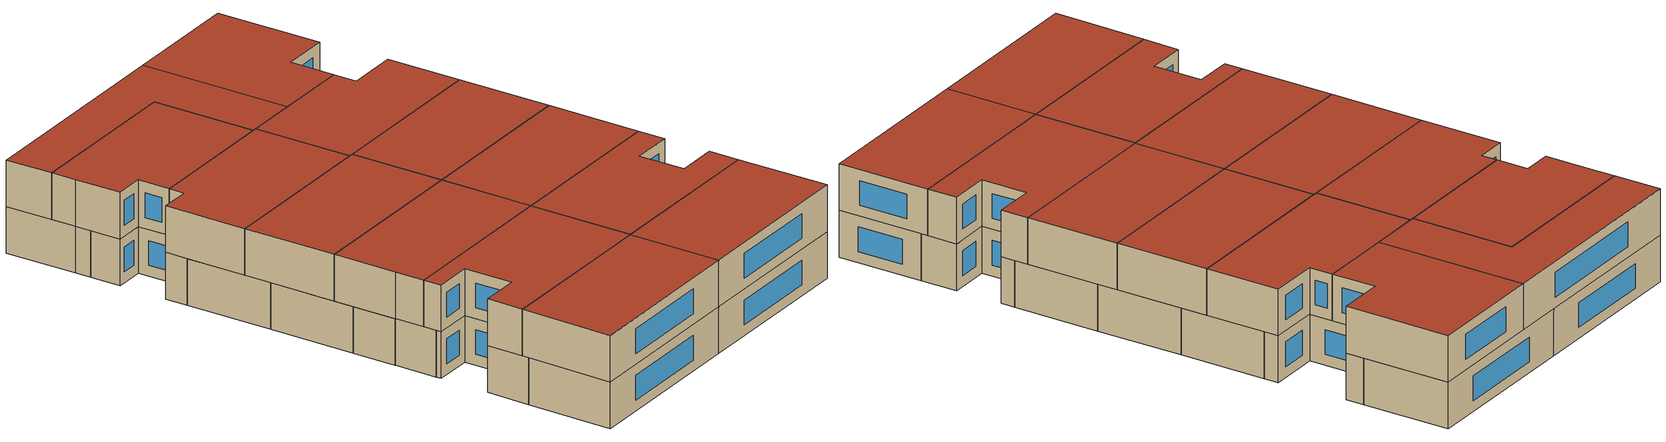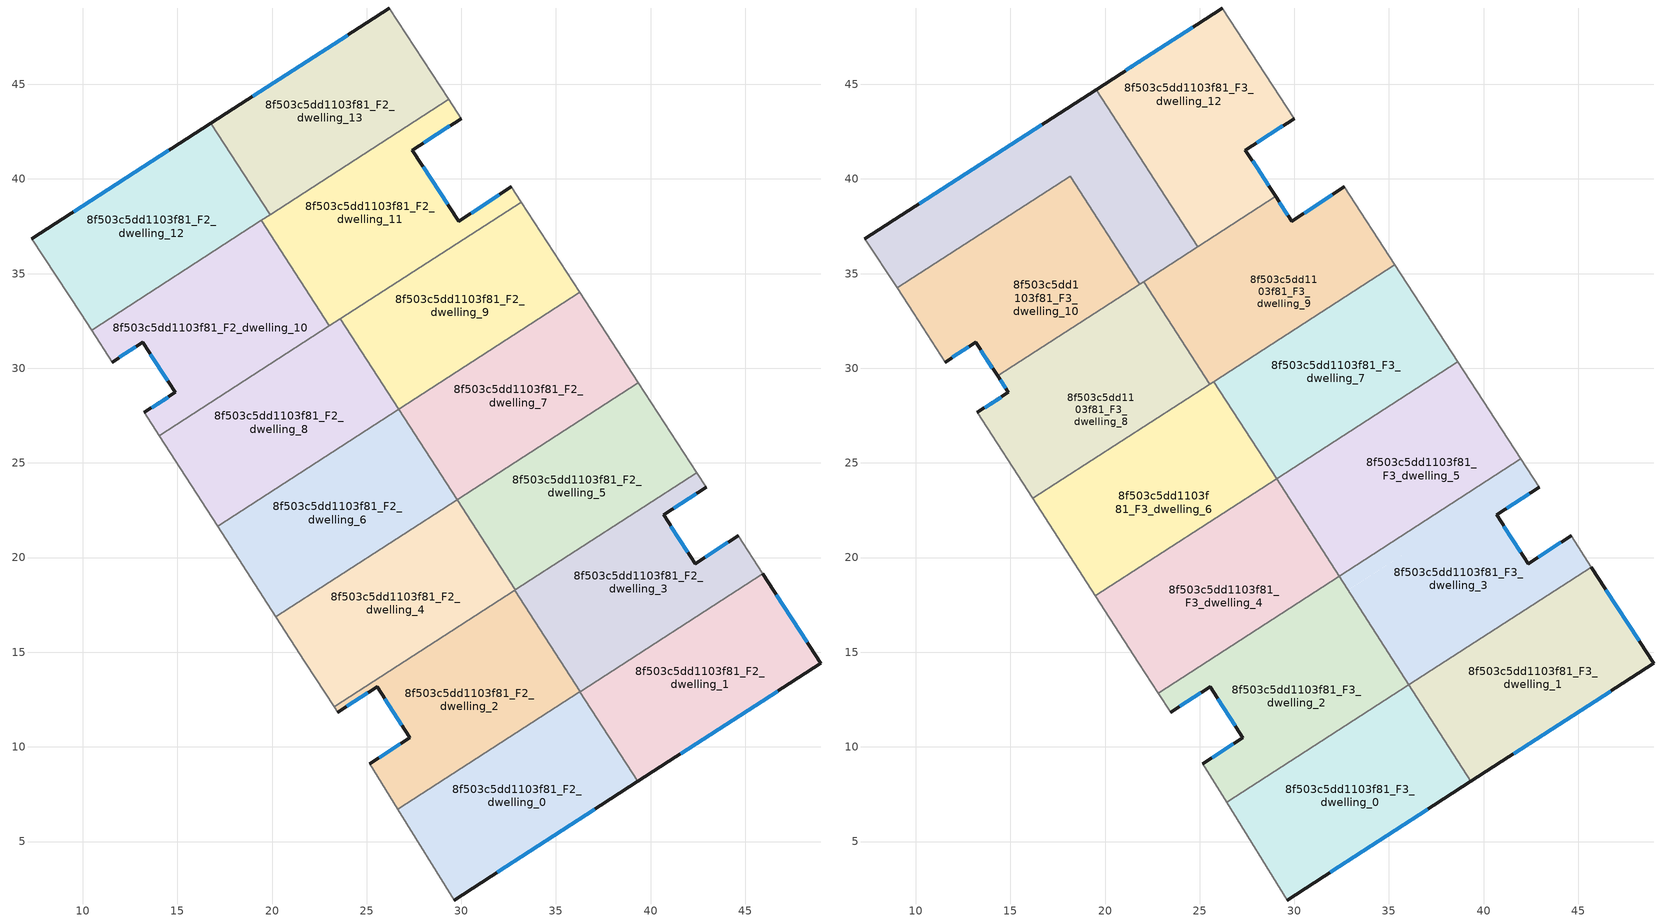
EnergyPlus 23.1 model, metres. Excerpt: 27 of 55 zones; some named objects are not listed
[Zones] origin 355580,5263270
8f503c5dd1103f81_F2_dwelling_0
 floor to 8f503c5dd1103f81_F1_dwelling_0 (EU_floor_Construction): 36.27,12.9 39.32,8.17 29.61,1.91 26.65,6.7 z6
 wall outside (EU_wall_Construction): 29.61,1.91 39.32,8.17 z6:9
 wall adiabatic (EU_wall_Construction): 26.65,6.7 29.61,1.91 z6:9
 wall to 8f503c5dd1103f81_F2_dwelling_1 (EU_wall_Construction): 39.32,8.17 36.27,12.9 z6:9
 wall to 8f503c5dd1103f81_F2_dwelling_2 (EU_wall_Construction): 36.27,12.9 26.65,6.7 z6:9
 window (EU_Window_Construction): 31.89,3.38 37.04,6.7 z6.7:8.3
 ceiling adiabatic (EU_roof_Construction): 39.32,8.17 36.27,12.9 26.65,6.7 29.61,1.91 z9
8f503c5dd1103f81_F2_dwelling_1
 floor to 8f503c5dd1103f81_F1_dwelling_1 (EU_floor_Construction): 45.92,19.13 48.99,14.41 39.32,8.17 36.27,12.9 z6
 wall outside (EU_wall_Construction): 39.32,8.17 48.99,14.41 45.92,19.13 z6:9
 wall to 8f503c5dd1103f81_F2_dwelling_3 (EU_wall_Construction): 45.92,19.13 36.29,12.92 z6:9
 wall to 8f503c5dd1103f81_F2_dwelling_2 (EU_wall_Construction): 36.29,12.92 36.27,12.9 z6:9
 window (EU_Window_Construction): 41.59,9.64 46.72,12.94 / 48.27,15.52 46.64,18.02 z6.7:8.3
8f503c5dd1103f81_F2_dwelling_10
 floor to 8f503c5dd1103f81_F1_dwelling_10 (EU_floor_Construction): 19.44,37.81 23.04,32.24 14.05,26.44 13.26,27.68 14.89,28.73 13.17,31.37 11.56,30.32 10.47,32.02 z6
 wall outside (EU_wall_Construction): 11.56,30.32 13.17,31.37 14.89,28.73 13.26,27.68 z6:9
 wall adiabatic (EU_wall_Construction): 10.47,32.02 11.56,30.32 / 13.26,27.68 14.05,26.44 z6:9
 wall to 8f503c5dd1103f81_F2_dwelling_11 (EU_wall_Construction): 23.04,32.24 19.44,37.81 z6:9
 wall to 8f503c5dd1103f81_F2_dwelling_12 (EU_wall_Construction): 19.44,37.81 10.47,32.02 z6:9
 wall to 8f503c5dd1103f81_F2_dwelling_8 (EU_wall_Construction): 14.05,26.44 23.04,32.24 z6:9
 window (EU_Window_Construction): 14.51,28.48 13.64,27.92 / 13.58,30.75 14.49,29.35 / 11.94,30.57 12.79,31.13 z6.7:8.3
8f503c5dd1103f81_F2_dwelling_11
 floor to 8f503c5dd1103f81_F1_dwelling_11 (EU_floor_Construction): 30,43.19 27.42,41.53 29.86,37.78 32.65,39.58 33.17,38.77 23.04,32.24 19.44,37.81 29.35,44.2 z6
 wall outside (EU_wall_Construction): 32.65,39.58 29.86,37.78 27.42,41.53 30,43.19 z6:9
 wall adiabatic (EU_wall_Construction): 30,43.19 29.35,44.2 / 33.17,38.77 32.65,39.58 z6:9
 wall to 8f503c5dd1103f81_F2_dwelling_13 (EU_wall_Construction): 29.35,44.2 19.9,38.1 z6:9
 wall to 8f503c5dd1103f81_F2_dwelling_9 (EU_wall_Construction): 23.61,32.61 33.17,38.77 z6:9
 wall to 8f503c5dd1103f81_F2_dwelling_12 (EU_wall_Construction): 19.9,38.1 19.44,37.81 z6:9
 wall to 8f503c5dd1103f81_F2_dwelling_8 (EU_wall_Construction): 23.04,32.24 23.61,32.61 z6:9
 window (EU_Window_Construction): 28.03,41.92 29.4,42.8 / 29.29,38.66 27.99,40.65 / 31.99,39.15 30.51,38.2 z6.7:8.3
8f503c5dd1103f81_F2_dwelling_12
 floor to 8f503c5dd1103f81_F1_dwelling_12 (EU_floor_Construction): 16.78,42.94 19.9,38.1 10.47,32.02 9.91,32.9 7.31,36.83 z6
 wall outside (EU_wall_Construction): 16.78,42.94 7.31,36.83 z6:9
 wall to 8f503c5dd1103f81_F2_dwelling_13 (EU_wall_Construction): 19.9,38.1 16.78,42.94 z6:9
 wall adiabatic (EU_wall_Construction): 7.31,36.83 9.91,32.9 10.47,32.02 z6:9
 window (EU_Window_Construction): 14.55,41.51 9.53,38.27 z6.7:8.3
8f503c5dd1103f81_F2_dwelling_13
 floor to 8f503c5dd1103f81_F1_dwelling_13 (EU_floor_Construction): 26.21,49.03 29.35,44.2 19.9,38.1 16.78,42.94 z6
 wall outside (EU_wall_Construction): 26.21,49.03 16.78,42.94 z6:9
 wall adiabatic (EU_wall_Construction): 29.35,44.2 26.21,49.03 z6:9
 window (EU_Window_Construction): 23.99,47.6 18.99,44.37 z6.7:8.3
8f503c5dd1103f81_F2_dwelling_2
 floor to 8f503c5dd1103f81_F1_dwelling_2 (EU_floor_Construction): 32.83,18.27 36.29,12.92 26.65,6.7 25.15,9.1 27.29,10.49 27.26,10.53 25.55,13.16 23.46,11.83 23.28,12.11 z6
 wall outside (EU_wall_Construction): 23.46,11.83 25.55,13.16 27.26,10.53 27.29,10.49 25.15,9.1 z6:9
 wall adiabatic (EU_wall_Construction): 23.28,12.11 23.46,11.83 / 25.15,9.1 26.65,6.7 z6:9
 wall to 8f503c5dd1103f81_F2_dwelling_3 (EU_wall_Construction): 36.29,12.92 32.83,18.27 z6:9
 wall to 8f503c5dd1103f81_F2_dwelling_4 (EU_wall_Construction): 32.83,18.27 23.28,12.11 z6:9
 window (EU_Window_Construction): 26.79,10.16 25.65,9.43 / 25.95,12.55 26.86,11.15 / 23.95,12.14 25.06,12.85 z6.7:8.3
8f503c5dd1103f81_F2_dwelling_3
 floor to 8f503c5dd1103f81_F1_dwelling_3 (EU_floor_Construction): 42.95,23.71 40.68,22.25 42.35,19.68 44.62,21.14 45.92,19.13 36.29,12.92 32.83,18.27 42.45,24.48 z6
 wall outside (EU_wall_Construction): 44.62,21.14 42.35,19.68 40.68,22.25 42.95,23.71 z6:9
 wall adiabatic (EU_wall_Construction): 45.92,19.13 44.62,21.14 / 42.95,23.71 42.45,24.48 z6:9
 wall to 8f503c5dd1103f81_F2_dwelling_5 (EU_wall_Construction): 42.45,24.48 32.86,18.29 z6:9
 wall to 8f503c5dd1103f81_F2_dwelling_4 (EU_wall_Construction): 32.86,18.29 32.83,18.27 z6:9
 window (EU_Window_Construction): 44.08,20.8 42.88,20.02 / 41.21,22.6 42.41,23.37 / 41.96,20.28 41.07,21.65 z6.7:8.3
8f503c5dd1103f81_F2_dwelling_4
 floor to 8f503c5dd1103f81_F1_dwelling_4 (EU_floor_Construction): 29.78,23.06 32.86,18.29 23.28,12.11 21.77,14.42 21.73,14.49 20.2,16.87 z6
 wall adiabatic (EU_wall_Construction): 20.2,16.87 21.73,14.49 21.77,14.42 23.28,12.11 z6:9
 wall to 8f503c5dd1103f81_F2_dwelling_5 (EU_wall_Construction): 32.86,18.29 29.78,23.06 z6:9
 wall to 8f503c5dd1103f81_F2_dwelling_6 (EU_wall_Construction): 29.78,23.05 20.2,16.87 z6:9
8f503c5dd1103f81_F2_dwelling_5
 floor to 8f503c5dd1103f81_F1_dwelling_5 (EU_floor_Construction): 39.36,29.24 42.45,24.48 32.86,18.29 29.78,23.06 z6
 wall adiabatic (EU_wall_Construction): 42.45,24.48 39.36,29.24 z6:9
 wall to 8f503c5dd1103f81_F2_dwelling_7 (EU_wall_Construction): 39.36,29.24 29.78,23.06 z6:9
 ceiling adiabatic (EU_roof_Construction): 41.97,25.21 39.36,29.24 29.78,23.06 32.39,19.02 z9
8f503c5dd1103f81_F2_dwelling_6
 floor to 8f503c5dd1103f81_F1_dwelling_6 (EU_floor_Construction): 26.7,27.83 29.78,23.05 20.2,16.87 17.13,21.65 z6
 wall to 8f503c5dd1103f81_F2_dwelling_7 (EU_wall_Construction): 29.78,23.05 26.7,27.83 z6:9
 wall adiabatic (EU_wall_Construction): 17.13,21.65 20.2,16.87 z6:9
 wall to 8f503c5dd1103f81_F2_dwelling_8 (EU_wall_Construction): 26.7,27.83 17.13,21.65 z6:9
8f503c5dd1103f81_F2_dwelling_7
 floor to 8f503c5dd1103f81_F1_dwelling_7 (EU_floor_Construction): 36.27,34 39.36,29.24 29.78,23.05 26.7,27.83 z6
 wall adiabatic (EU_wall_Construction): 39.36,29.24 36.27,34 z6:9
 wall to 8f503c5dd1103f81_F2_dwelling_9 (EU_wall_Construction): 36.27,34 26.7,27.83 z6:9
 ceiling adiabatic (EU_roof_Construction): 38.65,30.34 36.27,34 26.7,27.83 29.07,24.16 z9
8f503c5dd1103f81_F2_dwelling_8
 floor to 8f503c5dd1103f81_F1_dwelling_8 (EU_floor_Construction): 23.61,32.61 26.7,27.83 17.13,21.65 14.05,26.44 z6
 wall to 8f503c5dd1103f81_F2_dwelling_9 (EU_wall_Construction): 26.7,27.83 23.61,32.61 z6:9
 wall adiabatic (EU_wall_Construction): 14.05,26.44 17.13,21.65 z6:9
8f503c5dd1103f81_F2_dwelling_9
 floor to 8f503c5dd1103f81_F1_dwelling_9 (EU_floor_Construction): 33.17,38.77 36.27,34 26.7,27.83 23.61,32.61 z6
 wall adiabatic (EU_wall_Construction): 36.27,34 33.17,38.77 z6:9
 ceiling adiabatic (EU_roof_Construction): 36.27,34 35.31,35.47 25.75,29.3 26.7,27.83 z9
8f503c5dd1103f81_F3_dwelling_0
 floor to 8f503c5dd1103f81_F2_dwelling_2 (EU_floor_Construction): 36.03,13.27 36.27,12.9 26.65,6.7 26.42,7.06 z9
 floor adiabatic (EU_floor_Construction): 36.27,12.9 39.32,8.17 29.61,1.91 26.65,6.7 z9
 wall outside (EU_wall_Construction): 29.61,1.91 39.32,8.17 z9:12
 wall adiabatic (EU_wall_Construction): 26.42,7.06 29.61,1.91 z9:12
 wall to 8f503c5dd1103f81_F3_dwelling_1 (EU_wall_Construction): 39.32,8.17 36.03,13.27 z9:12
 wall to 8f503c5dd1103f81_F3_dwelling_2 (EU_wall_Construction): 36.03,13.27 26.42,7.06 z9:12
 window (EU_Window_Construction): 31.89,3.38 37.04,6.7 z9.7:11.3
 roof outside (EU_roof_Construction): 39.32,8.17 36.03,13.27 26.42,7.06 29.61,1.91 z12
8f503c5dd1103f81_F3_dwelling_1
 floor to 8f503c5dd1103f81_F2_dwelling_1 (EU_floor_Construction): 45.92,19.13 48.99,14.41 39.32,8.17 36.27,12.9 z9
 floor to 8f503c5dd1103f81_F2_dwelling_3 (EU_floor_Construction): 45.69,19.5 45.92,19.13 36.29,12.92 36.05,13.28 z9
 floor to 8f503c5dd1103f81_F2_dwelling_2 (EU_floor_Construction): 36.05,13.28 36.29,12.92 36.27,12.9 36.03,13.27 z9
 wall outside (EU_wall_Construction): 39.32,8.17 48.99,14.41 45.69,19.5 z9:12
 wall to 8f503c5dd1103f81_F3_dwelling_3 (EU_wall_Construction): 45.69,19.5 36.06,13.28 z9:12
 wall to 8f503c5dd1103f81_F3_dwelling_2 (EU_wall_Construction): 36.06,13.28 36.03,13.27 z9:12
 window (EU_Window_Construction): 41.59,9.64 46.72,12.94 / 48.21,15.6 46.46,18.3 z9.7:11.3
 roof outside (EU_roof_Construction): 48.99,14.41 45.69,19.5 36.03,13.27 39.32,8.17 z12
8f503c5dd1103f81_F3_dwelling_10
 floor to 8f503c5dd1103f81_F2_dwelling_10 (EU_floor_Construction): 19.44,37.81 21.68,34.34 14.33,29.6 13.17,31.37 11.56,30.32 10.47,32.02 z9
 floor to 8f503c5dd1103f81_F2_dwelling_12 (EU_floor_Construction): 18.16,40.15 19.61,37.91 10.47,32.02 9.91,32.9 9.02,34.25 z9
 floor to 8f503c5dd1103f81_F2_dwelling_11 (EU_floor_Construction): 19.61,37.91 21.84,34.45 21.68,34.34 19.44,37.81 z9
 wall outside (EU_wall_Construction): 11.56,30.32 13.17,31.37 14.33,29.6 z9:12
 wall adiabatic (EU_wall_Construction): 9.02,34.25 9.91,32.9 11.56,30.32 z9:12
 wall to 8f503c5dd1103f81_F3_dwelling_11 (EU_wall_Construction): 21.84,34.45 18.16,40.15 9.02,34.25 z9:12
 wall to 8f503c5dd1103f81_F3_dwelling_8 (EU_wall_Construction): 14.33,29.6 21.84,34.45 z9:12
 window (EU_Window_Construction): 11.94,30.57 12.79,31.13 / 13.44,30.95 14.06,30.01 z9.7:11.3
 roof outside (EU_roof_Construction): 21.84,34.45 18.16,40.15 9.02,34.25 9.91,32.9 11.56,30.32 13.17,31.37 14.33,29.6 z12
8f503c5dd1103f81_F3_dwelling_11
 floor to 8f503c5dd1103f81_F2_dwelling_12 (EU_floor_Construction): 16.78,42.94 19.9,38.1 19.61,37.91 18.16,40.15 9.02,34.25 7.31,36.83 z9
 floor to 8f503c5dd1103f81_F2_dwelling_13 (EU_floor_Construction): 19.53,44.72 22.66,39.88 19.9,38.1 16.78,42.94 z9
 floor to 8f503c5dd1103f81_F2_dwelling_11 (EU_floor_Construction): 22.66,39.88 24.9,36.42 21.84,34.45 19.61,37.91 z9
 wall outside (EU_wall_Construction): 19.53,44.72 7.31,36.83 z9:12
 wall adiabatic (EU_wall_Construction): 7.31,36.83 9.02,34.25 z9:12
 wall to 8f503c5dd1103f81_F3_dwelling_12 (EU_wall_Construction): 24.9,36.42 19.53,44.72 z9:12
 wall to 8f503c5dd1103f81_F3_dwelling_9 (EU_wall_Construction): 22.05,34.58 24.9,36.42 z9:12
 wall to 8f503c5dd1103f81_F3_dwelling_8 (EU_wall_Construction): 21.84,34.45 22.05,34.58 z9:12
 window (EU_Window_Construction): 16.66,42.87 10.18,38.69 z9.7:11.3
 roof outside (EU_roof_Construction): 24.9,36.42 19.53,44.72 7.31,36.83 9.02,34.25 18.16,40.15 21.84,34.45 z12
8f503c5dd1103f81_F3_dwelling_12
 floor to 8f503c5dd1103f81_F2_dwelling_13 (EU_floor_Construction): 26.21,49.03 29.35,44.2 22.66,39.88 19.53,44.72 z9
 floor to 8f503c5dd1103f81_F2_dwelling_11 (EU_floor_Construction): 29.35,44.2 30,43.19 27.42,41.53 29.02,39.07 24.9,36.42 22.66,39.88 z9
 wall outside (EU_wall_Construction): 29.02,39.07 27.42,41.53 30,43.19 / 26.21,49.03 19.53,44.72 z9:12
 wall adiabatic (EU_wall_Construction): 30,43.19 26.21,49.03 z9:12
 wall to 8f503c5dd1103f81_F3_dwelling_9 (EU_wall_Construction): 24.9,36.42 29.02,39.07 z9:12
 window (EU_Window_Construction): 28.03,41.92 29.4,42.8 / 28.64,39.65 27.8,40.95 / 24.64,48.02 21.1,45.74 z9.7:11.3
 roof outside (EU_roof_Construction): 29.02,39.07 27.42,41.53 30,43.19 26.21,49.03 19.53,44.72 24.9,36.42 z12
8f503c5dd1103f81_F3_dwelling_2
 floor to 8f503c5dd1103f81_F2_dwelling_2 (EU_floor_Construction): 32.83,18.27 36.05,13.28 26.42,7.06 25.15,9.1 27.29,10.49 25.55,13.16 23.46,11.83 23.28,12.11 z9
 floor to 8f503c5dd1103f81_F2_dwelling_4 (EU_floor_Construction): 32.36,19.01 32.84,18.27 23.28,12.11 22.8,12.84 z9
 wall outside (EU_wall_Construction): 23.46,11.83 25.55,13.16 27.29,10.49 25.15,9.1 z9:12
 wall adiabatic (EU_wall_Construction): 22.8,12.84 23.46,11.83 / 25.15,9.1 26.42,7.06 z9:12
 wall to 8f503c5dd1103f81_F3_dwelling_3 (EU_wall_Construction): 36.06,13.28 32.36,19.01 z9:12
 wall to 8f503c5dd1103f81_F3_dwelling_4 (EU_wall_Construction): 32.36,19.01 22.8,12.84 z9:12
 window (EU_Window_Construction): 26.79,10.16 25.65,9.43 / 25.96,12.53 26.88,11.11 / 23.95,12.14 25.06,12.85 z9.7:11.3
 roof outside (EU_roof_Construction): 36.06,13.28 32.36,19.01 22.8,12.84 23.46,11.83 25.55,13.16 27.29,10.49 25.15,9.1 26.42,7.06 z12
8f503c5dd1103f81_F3_dwelling_3
 floor to 8f503c5dd1103f81_F2_dwelling_3 (EU_floor_Construction): 42.95,23.71 40.68,22.25 42.35,19.68 44.62,21.14 45.69,19.5 36.06,13.28 32.84,18.27 42.45,24.48 z9
 floor to 8f503c5dd1103f81_F2_dwelling_5 (EU_floor_Construction): 41.97,25.21 42.45,24.48 32.86,18.29 32.39,19.02 z9
 floor to 8f503c5dd1103f81_F2_dwelling_4 (EU_floor_Construction): 32.38,19.02 32.86,18.29 32.84,18.27 32.36,19.01 z9
 wall outside (EU_wall_Construction): 44.62,21.14 42.35,19.68 40.68,22.25 42.95,23.71 z9:12
 wall adiabatic (EU_wall_Construction): 45.69,19.5 44.62,21.14 / 42.95,23.71 41.97,25.21 z9:12
 wall to 8f503c5dd1103f81_F3_dwelling_5 (EU_wall_Construction): 41.97,25.21 32.38,19.02 z9:12
 wall to 8f503c5dd1103f81_F3_dwelling_4 (EU_wall_Construction): 32.38,19.02 32.36,19.01 z9:12
 window (EU_Window_Construction): 44.08,20.8 42.88,20.02 / 41.21,22.6 42.41,23.37 / 41.96,20.28 41.07,21.65 z9.7:11.3
 roof outside (EU_roof_Construction): 45.69,19.5 44.62,21.14 42.35,19.68 40.68,22.25 42.95,23.71 41.97,25.21 32.36,19.01 36.06,13.28 z12
8f503c5dd1103f81_F3_dwelling_4
 floor to 8f503c5dd1103f81_F2_dwelling_4 (EU_floor_Construction): 29.78,23.06 32.38,19.02 22.8,12.84 21.77,14.42 21.73,14.49 20.2,16.87 z9
 floor to 8f503c5dd1103f81_F2_dwelling_6 (EU_floor_Construction): 29.07,24.16 29.78,23.05 20.2,16.87 19.49,17.98 z9
 wall to 8f503c5dd1103f81_F3_dwelling_5 (EU_wall_Construction): 32.38,19.02 29.07,24.16 z9:12
 wall adiabatic (EU_wall_Construction): 19.49,17.98 21.77,14.42 22.8,12.84 z9:12
 wall to 8f503c5dd1103f81_F3_dwelling_6 (EU_wall_Construction): 29.07,24.16 19.49,17.98 z9:12
 roof outside (EU_roof_Construction): 32.38,19.02 29.07,24.16 19.49,17.98 21.77,14.42 22.8,12.84 z12
8f503c5dd1103f81_F3_dwelling_5
 floor to 8f503c5dd1103f81_F2_dwelling_7 (EU_floor_Construction): 38.65,30.34 39.36,29.24 29.78,23.06 29.07,24.16 z9
 floor adiabatic (EU_floor_Construction): 39.36,29.24 38.65,30.34 41.97,25.21 32.38,19.02 29.78,23.06 z9
 wall adiabatic (EU_wall_Construction): 41.97,25.21 38.65,30.34 z9:12
 wall to 8f503c5dd1103f81_F3_dwelling_7 (EU_wall_Construction): 38.65,30.34 29.07,24.16 z9:12
 roof outside (EU_roof_Construction): 41.97,25.21 38.65,30.34 29.07,24.16 32.38,19.02 z12
8f503c5dd1103f81_F3_dwelling_6
 floor to 8f503c5dd1103f81_F2_dwelling_6 (EU_floor_Construction): 26.7,27.83 29.07,24.16 19.49,17.98 17.13,21.65 z9
 floor to 8f503c5dd1103f81_F2_dwelling_8 (EU_floor_Construction): 25.75,29.3 26.7,27.83 17.13,21.65 16.18,23.13 25.54,29.17 z9
 wall to 8f503c5dd1103f81_F3_dwelling_7 (EU_wall_Construction): 29.07,24.16 25.75,29.3 z9:12
 wall adiabatic (EU_wall_Construction): 16.18,23.13 19.49,17.98 z9:12
 wall to 8f503c5dd1103f81_F3_dwelling_8 (EU_wall_Construction): 25.54,29.17 16.18,23.13 z9:12
 wall to 8f503c5dd1103f81_F3_dwelling_9 (EU_wall_Construction): 25.75,29.3 25.54,29.17 z9:12
 roof outside (EU_roof_Construction): 29.07,24.16 25.75,29.3 16.18,23.13 19.49,17.98 z12
8f503c5dd1103f81_F3_dwelling_7
 floor adiabatic (EU_floor_Construction): 35.31,35.47 38.65,30.34 29.07,24.16 25.75,29.3 z9
 wall adiabatic (EU_wall_Construction): 38.65,30.34 35.31,35.47 z9:12
 wall to 8f503c5dd1103f81_F3_dwelling_9 (EU_wall_Construction): 35.31,35.47 25.75,29.3 z9:12
 roof outside (EU_roof_Construction): 38.65,30.34 35.31,35.47 25.75,29.3 29.07,24.16 z12
8f503c5dd1103f81_F3_dwelling_8
 floor to 8f503c5dd1103f81_F2_dwelling_8 (EU_floor_Construction): 23.41,32.48 25.54,29.17 16.18,23.13 14.06,26.44 z9
 floor to 8f503c5dd1103f81_F2_dwelling_10 (EU_floor_Construction): 21.68,34.34 23.04,32.24 14.06,26.44 13.26,27.68 14.89,28.73 14.33,29.6 z9
 floor to 8f503c5dd1103f81_F2_dwelling_11 (EU_floor_Construction): 22.05,34.58 23.41,32.48 23.04,32.24 21.68,34.34 z9
 wall outside (EU_wall_Construction): 14.33,29.6 14.89,28.73 13.26,27.68 z9:12
 wall to 8f503c5dd1103f81_F3_dwelling_9 (EU_wall_Construction): 25.54,29.17 22.05,34.58 z9:12
 wall adiabatic (EU_wall_Construction): 13.26,27.68 16.18,23.13 z9:12
 window (EU_Window_Construction): 14.51,28.48 13.64,27.92 / 14.46,29.39 14.76,28.93 z9.7:11.3
 roof outside (EU_roof_Construction): 25.54,29.17 22.05,34.58 14.33,29.6 14.89,28.73 13.26,27.68 16.18,23.13 z12
8f503c5dd1103f81_F3_dwelling_9
 floor to 8f503c5dd1103f81_F2_dwelling_11 (EU_floor_Construction): 32.65,39.58 33.17,38.77 23.41,32.48 22.05,34.58 29.02,39.07 29.86,37.78 z9
 floor to 8f503c5dd1103f81_F2_dwelling_9 (EU_floor_Construction): 33.17,38.77 35.31,35.47 25.75,29.3 23.61,32.61 z9
 floor to 8f503c5dd1103f81_F2_dwelling_8 (EU_floor_Construction): 23.61,32.61 25.75,29.3 25.54,29.17 23.41,32.48 z9
 wall outside (EU_wall_Construction): 32.65,39.58 29.86,37.78 29.02,39.07 z9:12
 wall adiabatic (EU_wall_Construction): 35.31,35.47 32.65,39.58 z9:12
 window (EU_Window_Construction): 31.99,39.15 30.51,38.2 / 29.66,38.08 29.21,38.77 z9.7:11.3
 roof outside (EU_roof_Construction): 35.31,35.47 32.65,39.58 29.86,37.78 29.02,39.07 22.05,34.58 25.54,29.17 z12
[Building]
EU S2 Campaign: North Axis=0; Terrain=City; Solar Distribution=FullExterior
[Site:Location]
Budapest.Ferenc.Liszt.Intl.AP: Latitude=47.437; Longitude=19.256; Time Zone=1; Elevation=185
[SizingPeriod:WeatherFileDays]
AnnualSizingPeriod: Begin Month=1; Begin Day of Month=1; End Month=12; End Day of Month=31; Day of Week for Start Day=Monday; Use Weather File Daylight Saving Period=No; Use Weather File Rain and Snow Indicators=No
[MATERIAL]
EU_InternalMass_Material: Roughness=MediumRough; Thickness=0.1; Conductivity=1; Density=1800; Specific Heat=900; Thermal Absorptance=0.9; Solar Absorptance=0.7; Visible Absorptance=0.7
[MATERIAL:NOMASS] Roughness=MediumRough; Thermal Absorptance=0.9; Solar Absorptance=0.7; Visible Absorptance=0.7
Name | Thermal Resistance
EU_wall_NoMass | 0.832559
EU_roof_NoMass | 1.39638
EU_floor_NoMass | 0.872794
[WINDOWMATERIAL:SIMPLEGLAZINGSYSTEM]
EU_Window_SimpleGlazing: UFactor=2.79869; Solar Heat Gain Coefficient=0.75; Visible Transmittance=0.75
[CONSTRUCTION]
EU_wall_Construction: EU_wall_NoMass
EU_roof_Construction: EU_roof_NoMass
EU_floor_Construction: EU_floor_NoMass
EU_Window_Construction: EU_Window_SimpleGlazing
EU_InternalMass_Construction: EU_InternalMass_Material
[ZONE] Type=1; Multiplier=1; Ceiling Height=autocalculate; Floor Area=autocalculate; Part of Total Floor Area=Yes
Name | Volume
8f503c5dd1103f81_F2_dwelling_0 | 194.227
8f503c5dd1103f81_F3_dwelling_0 | 209.146
8f503c5dd1103f81_F2_dwelling_1 | 194.229
8f503c5dd1103f81_F3_dwelling_1 | 209.141
8f503c5dd1103f81_F2_dwelling_10; 8f503c5dd1103f81_F2_dwelling_2 | 194.21
8f503c5dd1103f81_F3_dwelling_10 | 209.139
8f503c5dd1103f81_F2_dwelling_11; 8f503c5dd1103f81_F2_dwelling_12 | 194.203
8f503c5dd1103f81_F3_dwelling_11 | 209.143
8f503c5dd1103f81_F3_dwelling_12 | 209.148
8f503c5dd1103f81_F2_dwelling_13 | 194.188
8f503c5dd1103f81_F3_dwelling_2 | 209.162
8f503c5dd1103f81_F2_dwelling_3 | 194.2
8f503c5dd1103f81_F3_dwelling_3 | 209.18
8f503c5dd1103f81_F2_dwelling_4 | 194.206
8f503c5dd1103f81_F3_dwelling_4 | 209.153
8f503c5dd1103f81_F2_dwelling_5 | 194.199
8f503c5dd1103f81_F3_dwelling_5 | 209.16
8f503c5dd1103f81_F2_dwelling_6 | 194.225
8f503c5dd1103f81_F3_dwelling_6 | 209.15
8f503c5dd1103f81_F2_dwelling_7 | 194.228
8f503c5dd1103f81_F3_dwelling_7 | 209.161
8f503c5dd1103f81_F2_dwelling_8 | 194.233
8f503c5dd1103f81_F3_dwelling_8 | 209.159
8f503c5dd1103f81_F2_dwelling_9 | 194.235
8f503c5dd1103f81_F3_dwelling_9 | 209.131
[INTERNALMASS] Construction=EU_InternalMass_Construction
Name | Zone or ZoneList | Surface Area
8f503c5dd1103f81_F2_dwelling_0_EU_InternalMass | 8f503c5dd1103f81_F2_dwelling_0 | 64.7425
8f503c5dd1103f81_F2_dwelling_1_EU_InternalMass | 8f503c5dd1103f81_F2_dwelling_1 | 64.7431
8f503c5dd1103f81_F2_dwelling_2_EU_InternalMass | 8f503c5dd1103f81_F2_dwelling_2 | 64.737
8f503c5dd1103f81_F2_dwelling_3_EU_InternalMass | 8f503c5dd1103f81_F2_dwelling_3 | 64.7341
8f503c5dd1103f81_F2_dwelling_4_EU_InternalMass | 8f503c5dd1103f81_F2_dwelling_4 | 64.7355
8f503c5dd1103f81_F2_dwelling_5_EU_InternalMass | 8f503c5dd1103f81_F2_dwelling_5 | 64.7341
8f503c5dd1103f81_F2_dwelling_6_EU_InternalMass | 8f503c5dd1103f81_F2_dwelling_6 | 64.7421
8f503c5dd1103f81_F2_dwelling_7_EU_InternalMass | 8f503c5dd1103f81_F2_dwelling_7 | 64.7424
8f503c5dd1103f81_F2_dwelling_8_EU_InternalMass | 8f503c5dd1103f81_F2_dwelling_8 | 64.7426
8f503c5dd1103f81_F2_dwelling_9_EU_InternalMass | 8f503c5dd1103f81_F2_dwelling_9 | 64.7435
8f503c5dd1103f81_F2_dwelling_10_EU_InternalMass | 8f503c5dd1103f81_F2_dwelling_10 | 64.7368
8f503c5dd1103f81_F2_dwelling_11_EU_InternalMass | 8f503c5dd1103f81_F2_dwelling_11 | 64.7348
8f503c5dd1103f81_F2_dwelling_12_EU_InternalMass | 8f503c5dd1103f81_F2_dwelling_12 | 64.7348
8f503c5dd1103f81_F2_dwelling_13_EU_InternalMass | 8f503c5dd1103f81_F2_dwelling_13 | 64.7297
8f503c5dd1103f81_F3_dwelling_0_EU_InternalMass | 8f503c5dd1103f81_F3_dwelling_0 | 69.7164
8f503c5dd1103f81_F3_dwelling_1_EU_InternalMass | 8f503c5dd1103f81_F3_dwelling_1 | 69.7131
8f503c5dd1103f81_F3_dwelling_2_EU_InternalMass | 8f503c5dd1103f81_F3_dwelling_2 | 69.7209
8f503c5dd1103f81_F3_dwelling_3_EU_InternalMass | 8f503c5dd1103f81_F3_dwelling_3 | 69.7271
8f503c5dd1103f81_F3_dwelling_4_EU_InternalMass | 8f503c5dd1103f81_F3_dwelling_4 | 69.7183
8f503c5dd1103f81_F3_dwelling_5_EU_InternalMass | 8f503c5dd1103f81_F3_dwelling_5 | 69.7185
8f503c5dd1103f81_F3_dwelling_6_EU_InternalMass | 8f503c5dd1103f81_F3_dwelling_6 | 69.7169
8f503c5dd1103f81_F3_dwelling_7_EU_InternalMass | 8f503c5dd1103f81_F3_dwelling_7 | 69.7199
8f503c5dd1103f81_F3_dwelling_8_EU_InternalMass | 8f503c5dd1103f81_F3_dwelling_8 | 69.7196
8f503c5dd1103f81_F3_dwelling_9_EU_InternalMass | 8f503c5dd1103f81_F3_dwelling_9 | 69.7104
8f503c5dd1103f81_F3_dwelling_10_EU_InternalMass | 8f503c5dd1103f81_F3_dwelling_10 | 69.7137
8f503c5dd1103f81_F3_dwelling_11_EU_InternalMass | 8f503c5dd1103f81_F3_dwelling_11 | 69.7144
8f503c5dd1103f81_F3_dwelling_12_EU_InternalMass | 8f503c5dd1103f81_F3_dwelling_12 | 69.7167
[OTHEREQUIPMENT] Fuel Type=Electricity; Design Level Calculation Method=Watts/Area; Power per Zone Floor Area=1; Fraction Latent=0; Fraction Radiant=0; Fraction Lost=0; Carbon Dioxide Generation Rate=0; EndUse Subcategory=EU_Step8_InternalGains
Name | Zone or ZoneList or Space or SpaceList | Schedule
EU_Step8_InternalGain_8f503c5dd1103f81_F2_dwelling_0_f000 | 8f503c5dd1103f81_F2_dwelling_0 | EU_Step8_GainSchedule_8f503c5dd1103f81_F2_dwelling_0_f000
EU_Step8_InternalGain_8f503c5dd1103f81_F2_dwelling_1_f000 | 8f503c5dd1103f81_F2_dwelling_1 | EU_Step8_GainSchedule_8f503c5dd1103f81_F2_dwelling_1_f000
EU_Step8_InternalGain_8f503c5dd1103f81_F2_dwelling_2_f000 | 8f503c5dd1103f81_F2_dwelling_2 | EU_Step8_GainSchedule_8f503c5dd1103f81_F2_dwelling_2_f000
EU_Step8_InternalGain_8f503c5dd1103f81_F2_dwelling_3_f000 | 8f503c5dd1103f81_F2_dwelling_3 | EU_Step8_GainSchedule_8f503c5dd1103f81_F2_dwelling_3_f000
EU_Step8_InternalGain_8f503c5dd1103f81_F2_dwelling_4_f000 | 8f503c5dd1103f81_F2_dwelling_4 | EU_Step8_GainSchedule_8f503c5dd1103f81_F2_dwelling_4_f000
EU_Step8_InternalGain_8f503c5dd1103f81_F2_dwelling_5_f000 | 8f503c5dd1103f81_F2_dwelling_5 | EU_Step8_GainSchedule_8f503c5dd1103f81_F2_dwelling_5_f000
EU_Step8_InternalGain_8f503c5dd1103f81_F2_dwelling_6_f000 | 8f503c5dd1103f81_F2_dwelling_6 | EU_Step8_GainSchedule_8f503c5dd1103f81_F2_dwelling_6_f000
EU_Step8_InternalGain_8f503c5dd1103f81_F2_dwelling_7_f000 | 8f503c5dd1103f81_F2_dwelling_7 | EU_Step8_GainSchedule_8f503c5dd1103f81_F2_dwelling_7_f000
EU_Step8_InternalGain_8f503c5dd1103f81_F2_dwelling_8_f000 | 8f503c5dd1103f81_F2_dwelling_8 | EU_Step8_GainSchedule_8f503c5dd1103f81_F2_dwelling_8_f000
EU_Step8_InternalGain_8f503c5dd1103f81_F2_dwelling_9_f000 | 8f503c5dd1103f81_F2_dwelling_9 | EU_Step8_GainSchedule_8f503c5dd1103f81_F2_dwelling_9_f000
EU_Step8_InternalGain_8f503c5dd1103f81_F2_dwelling_10_f000 | 8f503c5dd1103f81_F2_dwelling_10 | EU_Step8_GainSchedule_8f503c5dd1103f81_F2_dwelling_10_f000
EU_Step8_InternalGain_8f503c5dd1103f81_F2_dwelling_11_f000 | 8f503c5dd1103f81_F2_dwelling_11 | EU_Step8_GainSchedule_8f503c5dd1103f81_F2_dwelling_11_f000
EU_Step8_InternalGain_8f503c5dd1103f81_F2_dwelling_12_f000 | 8f503c5dd1103f81_F2_dwelling_12 | EU_Step8_GainSchedule_8f503c5dd1103f81_F2_dwelling_12_f000
EU_Step8_InternalGain_8f503c5dd1103f81_F2_dwelling_13_f000 | 8f503c5dd1103f81_F2_dwelling_13 | EU_Step8_GainSchedule_8f503c5dd1103f81_F2_dwelling_13_f000
EU_Step8_InternalGain_8f503c5dd1103f81_F3_dwelling_0_f000 | 8f503c5dd1103f81_F3_dwelling_0 | EU_Step8_GainSchedule_8f503c5dd1103f81_F3_dwelling_0_f000
EU_Step8_InternalGain_8f503c5dd1103f81_F3_dwelling_1_f000 | 8f503c5dd1103f81_F3_dwelling_1 | EU_Step8_GainSchedule_8f503c5dd1103f81_F3_dwelling_1_f000
EU_Step8_InternalGain_8f503c5dd1103f81_F3_dwelling_2_f000 | 8f503c5dd1103f81_F3_dwelling_2 | EU_Step8_GainSchedule_8f503c5dd1103f81_F3_dwelling_2_f000
EU_Step8_InternalGain_8f503c5dd1103f81_F3_dwelling_3_f000 | 8f503c5dd1103f81_F3_dwelling_3 | EU_Step8_GainSchedule_8f503c5dd1103f81_F3_dwelling_3_f000
EU_Step8_InternalGain_8f503c5dd1103f81_F3_dwelling_4_f000 | 8f503c5dd1103f81_F3_dwelling_4 | EU_Step8_GainSchedule_8f503c5dd1103f81_F3_dwelling_4_f000
EU_Step8_InternalGain_8f503c5dd1103f81_F3_dwelling_5_f000 | 8f503c5dd1103f81_F3_dwelling_5 | EU_Step8_GainSchedule_8f503c5dd1103f81_F3_dwelling_5_f000
EU_Step8_InternalGain_8f503c5dd1103f81_F3_dwelling_6_f000 | 8f503c5dd1103f81_F3_dwelling_6 | EU_Step8_GainSchedule_8f503c5dd1103f81_F3_dwelling_6_f000
EU_Step8_InternalGain_8f503c5dd1103f81_F3_dwelling_7_f000 | 8f503c5dd1103f81_F3_dwelling_7 | EU_Step8_GainSchedule_8f503c5dd1103f81_F3_dwelling_7_f000
EU_Step8_InternalGain_8f503c5dd1103f81_F3_dwelling_8_f000 | 8f503c5dd1103f81_F3_dwelling_8 | EU_Step8_GainSchedule_8f503c5dd1103f81_F3_dwelling_8_f000
EU_Step8_InternalGain_8f503c5dd1103f81_F3_dwelling_9_f000 | 8f503c5dd1103f81_F3_dwelling_9 | EU_Step8_GainSchedule_8f503c5dd1103f81_F3_dwelling_9_f000
EU_Step8_InternalGain_8f503c5dd1103f81_F3_dwelling_10_f000 | 8f503c5dd1103f81_F3_dwelling_10 | EU_Step8_GainSchedule_8f503c5dd1103f81_F3_dwelling_10_f000
EU_Step8_InternalGain_8f503c5dd1103f81_F3_dwelling_11_f000 | 8f503c5dd1103f81_F3_dwelling_11 | EU_Step8_GainSchedule_8f503c5dd1103f81_F3_dwelling_11_f000
EU_Step8_InternalGain_8f503c5dd1103f81_F3_dwelling_12_f000 | 8f503c5dd1103f81_F3_dwelling_12 | EU_Step8_GainSchedule_8f503c5dd1103f81_F3_dwelling_12_f000
[ZONEVENTILATION:DESIGNFLOWRATE] Schedule=EU_AlwaysOn; Design Flow Rate Calculation Method=AirChanges/Hour; Air Changes per Hour=0.475469; Ventilation Type=Natural; Fan Pressure Rise=0; Fan Total Efficiency=1; Constant Term Coefficient=1; Temperature Term Coefficient=0; Velocity Term Coefficient=0; Velocity Squared Term Coefficient=0; Minimum Indoor Temperature=-100; Maximum Indoor Temperature=100; Delta Temperature=-100; Minimum Outdoor Temperature=-100; Maximum Outdoor Temperature=100; Maximum Wind Speed=40
Name | Zone or ZoneList or Space or SpaceList
EU_ConstantAir_8f503c5dd1103f81_F2_dwelling_0 | 8f503c5dd1103f81_F2_dwelling_0
EU_ConstantAir_8f503c5dd1103f81_F2_dwelling_1 | 8f503c5dd1103f81_F2_dwelling_1
EU_ConstantAir_8f503c5dd1103f81_F2_dwelling_2 | 8f503c5dd1103f81_F2_dwelling_2
EU_ConstantAir_8f503c5dd1103f81_F2_dwelling_3 | 8f503c5dd1103f81_F2_dwelling_3
EU_ConstantAir_8f503c5dd1103f81_F2_dwelling_4 | 8f503c5dd1103f81_F2_dwelling_4
EU_ConstantAir_8f503c5dd1103f81_F2_dwelling_5 | 8f503c5dd1103f81_F2_dwelling_5
EU_ConstantAir_8f503c5dd1103f81_F2_dwelling_6 | 8f503c5dd1103f81_F2_dwelling_6
EU_ConstantAir_8f503c5dd1103f81_F2_dwelling_7 | 8f503c5dd1103f81_F2_dwelling_7
EU_ConstantAir_8f503c5dd1103f81_F2_dwelling_8 | 8f503c5dd1103f81_F2_dwelling_8
EU_ConstantAir_8f503c5dd1103f81_F2_dwelling_9 | 8f503c5dd1103f81_F2_dwelling_9
EU_ConstantAir_8f503c5dd1103f81_F2_dwelling_10 | 8f503c5dd1103f81_F2_dwelling_10
EU_ConstantAir_8f503c5dd1103f81_F2_dwelling_11 | 8f503c5dd1103f81_F2_dwelling_11
EU_ConstantAir_8f503c5dd1103f81_F2_dwelling_12 | 8f503c5dd1103f81_F2_dwelling_12
EU_ConstantAir_8f503c5dd1103f81_F2_dwelling_13 | 8f503c5dd1103f81_F2_dwelling_13
EU_ConstantAir_8f503c5dd1103f81_F3_dwelling_0 | 8f503c5dd1103f81_F3_dwelling_0
EU_ConstantAir_8f503c5dd1103f81_F3_dwelling_1 | 8f503c5dd1103f81_F3_dwelling_1
EU_ConstantAir_8f503c5dd1103f81_F3_dwelling_2 | 8f503c5dd1103f81_F3_dwelling_2
EU_ConstantAir_8f503c5dd1103f81_F3_dwelling_3 | 8f503c5dd1103f81_F3_dwelling_3
EU_ConstantAir_8f503c5dd1103f81_F3_dwelling_4 | 8f503c5dd1103f81_F3_dwelling_4
EU_ConstantAir_8f503c5dd1103f81_F3_dwelling_5 | 8f503c5dd1103f81_F3_dwelling_5
EU_ConstantAir_8f503c5dd1103f81_F3_dwelling_6 | 8f503c5dd1103f81_F3_dwelling_6
EU_ConstantAir_8f503c5dd1103f81_F3_dwelling_7 | 8f503c5dd1103f81_F3_dwelling_7
EU_ConstantAir_8f503c5dd1103f81_F3_dwelling_8 | 8f503c5dd1103f81_F3_dwelling_8
EU_ConstantAir_8f503c5dd1103f81_F3_dwelling_9 | 8f503c5dd1103f81_F3_dwelling_9
EU_ConstantAir_8f503c5dd1103f81_F3_dwelling_10 | 8f503c5dd1103f81_F3_dwelling_10
EU_ConstantAir_8f503c5dd1103f81_F3_dwelling_11 | 8f503c5dd1103f81_F3_dwelling_11
EU_ConstantAir_8f503c5dd1103f81_F3_dwelling_12 | 8f503c5dd1103f81_F3_dwelling_12
[HVACTEMPLATE:ZONE:IDEALLOADSAIRSYSTEM] System Availability Schedule=EU_AlwaysOn; Maximum Heating Supply Air Temperature=50; Minimum Cooling Supply Air Temperature=13; Maximum Heating Supply Air Humidity Ratio=0.0156; Minimum Cooling Supply Air Humidity Ratio=0.0077; Heating Limit=NoLimit; Cooling Limit=NoLimit; Heating Availability Schedule=EU_AlwaysOn; Cooling Availability Schedule=EU_CoolingOff; Dehumidification Control Type=ConstantSensibleHeatRatio; Cooling Sensible Heat Ratio=0.7; Dehumidification Setpoint=60; Humidification Control Type=None; Humidification Setpoint=30; Outdoor Air Method=None; Outdoor Air Flow Rate per Person=0.00944; Outdoor Air Flow Rate per Zone Floor Area=0; Outdoor Air Flow Rate per Zone=0; Demand Controlled Ventilation Type=None; Outdoor Air Economizer Type=NoEconomizer; Heat Recovery Type=None; Sensible Heat Recovery Effectiveness=0.7; Latent Heat Recovery Effectiveness=0.65
Name | Template Thermostat
8f503c5dd1103f81_F2_dwelling_0 | EU_HeatOnly_8f503c5dd1103f81_F2_dwelling_0
8f503c5dd1103f81_F2_dwelling_1 | EU_HeatOnly_8f503c5dd1103f81_F2_dwelling_1
8f503c5dd1103f81_F2_dwelling_2 | EU_HeatOnly_8f503c5dd1103f81_F2_dwelling_2
8f503c5dd1103f81_F2_dwelling_3 | EU_HeatOnly_8f503c5dd1103f81_F2_dwelling_3
8f503c5dd1103f81_F2_dwelling_4 | EU_HeatOnly_8f503c5dd1103f81_F2_dwelling_4
8f503c5dd1103f81_F2_dwelling_5 | EU_HeatOnly_8f503c5dd1103f81_F2_dwelling_5
8f503c5dd1103f81_F2_dwelling_6 | EU_HeatOnly_8f503c5dd1103f81_F2_dwelling_6
8f503c5dd1103f81_F2_dwelling_7 | EU_HeatOnly_8f503c5dd1103f81_F2_dwelling_7
8f503c5dd1103f81_F2_dwelling_8 | EU_HeatOnly_8f503c5dd1103f81_F2_dwelling_8
8f503c5dd1103f81_F2_dwelling_9 | EU_HeatOnly_8f503c5dd1103f81_F2_dwelling_9
8f503c5dd1103f81_F2_dwelling_10 | EU_HeatOnly_8f503c5dd1103f81_F2_dwelling_10
8f503c5dd1103f81_F2_dwelling_11 | EU_HeatOnly_8f503c5dd1103f81_F2_dwelling_11
8f503c5dd1103f81_F2_dwelling_12 | EU_HeatOnly_8f503c5dd1103f81_F2_dwelling_12
8f503c5dd1103f81_F2_dwelling_13 | EU_HeatOnly_8f503c5dd1103f81_F2_dwelling_13
8f503c5dd1103f81_F3_dwelling_0 | EU_HeatOnly_8f503c5dd1103f81_F3_dwelling_0
8f503c5dd1103f81_F3_dwelling_1 | EU_HeatOnly_8f503c5dd1103f81_F3_dwelling_1
8f503c5dd1103f81_F3_dwelling_2 | EU_HeatOnly_8f503c5dd1103f81_F3_dwelling_2
8f503c5dd1103f81_F3_dwelling_3 | EU_HeatOnly_8f503c5dd1103f81_F3_dwelling_3
8f503c5dd1103f81_F3_dwelling_4 | EU_HeatOnly_8f503c5dd1103f81_F3_dwelling_4
8f503c5dd1103f81_F3_dwelling_5 | EU_HeatOnly_8f503c5dd1103f81_F3_dwelling_5
8f503c5dd1103f81_F3_dwelling_6 | EU_HeatOnly_8f503c5dd1103f81_F3_dwelling_6
8f503c5dd1103f81_F3_dwelling_7 | EU_HeatOnly_8f503c5dd1103f81_F3_dwelling_7
8f503c5dd1103f81_F3_dwelling_8 | EU_HeatOnly_8f503c5dd1103f81_F3_dwelling_8
8f503c5dd1103f81_F3_dwelling_9 | EU_HeatOnly_8f503c5dd1103f81_F3_dwelling_9
8f503c5dd1103f81_F3_dwelling_10 | EU_HeatOnly_8f503c5dd1103f81_F3_dwelling_10
8f503c5dd1103f81_F3_dwelling_11 | EU_HeatOnly_8f503c5dd1103f81_F3_dwelling_11
8f503c5dd1103f81_F3_dwelling_12 | EU_HeatOnly_8f503c5dd1103f81_F3_dwelling_12
[SIZING:ZONE] Zone Cooling Design Supply Air Temperature Input Method=SupplyAirTemperature; Zone Cooling Design Supply Air Temperature=13; Zone Heating Design Supply Air Temperature Input Method=SupplyAirTemperature; Zone Heating Design Supply Air Temperature=50; Zone Cooling Design Supply Air Humidity Ratio=0.008; Zone Heating Design Supply Air Humidity Ratio=0.008; Cooling Design Air Flow Method=DesignDay; Cooling Design Air Flow Rate=0; Cooling Minimum Air Flow per Zone Floor Area=0.000762; Cooling Minimum Air Flow=0; Cooling Minimum Air Flow Fraction=0.2; Heating Design Air Flow Method=DesignDay; Heating Design Air Flow Rate=0; Heating Maximum Air Flow per Zone Floor Area=0.002032; Heating Maximum Air Flow=0.141576; Heating Maximum Air Flow Fraction=0.3; Account for Dedicated Outdoor Air System=No; Dedicated Outdoor Air System Control Strategy=NeutralSupplyAir; Dedicated Outdoor Air Low Setpoint Temperature for Design=autosize; Dedicated Outdoor Air High Setpoint Temperature for Design=autosize; Zone Load Sizing Method=Sensible Load Only No Latent Load; Zone Latent Cooling Design Supply Air Humidity Ratio Input Method=HumidityRatioDifference; Zone Cooling Design Supply Air Humidity Ratio Difference=0.005; Zone Latent Heating Design Supply Air Humidity Ratio Input Method=HumidityRatioDifference; Zone Humidification Design Supply Air Humidity Ratio Difference=0.005
8f503c5dd1103f81_F2_dwelling_0; 8f503c5dd1103f81_F2_dwelling_1; 8f503c5dd1103f81_F2_dwelling_2; 8f503c5dd1103f81_F2_dwelling_3; 8f503c5dd1103f81_F2_dwelling_4; 8f503c5dd1103f81_F2_dwelling_5; 8f503c5dd1103f81_F2_dwelling_6; 8f503c5dd1103f81_F2_dwelling_7; 8f503c5dd1103f81_F2_dwelling_8; 8f503c5dd1103f81_F2_dwelling_9; 8f503c5dd1103f81_F2_dwelling_10; 8f503c5dd1103f81_F2_dwelling_11; 8f503c5dd1103f81_F2_dwelling_12; 8f503c5dd1103f81_F2_dwelling_13; 8f503c5dd1103f81_F3_dwelling_0; 8f503c5dd1103f81_F3_dwelling_1; 8f503c5dd1103f81_F3_dwelling_2; 8f503c5dd1103f81_F3_dwelling_3; 8f503c5dd1103f81_F3_dwelling_4; 8f503c5dd1103f81_F3_dwelling_5; 8f503c5dd1103f81_F3_dwelling_6; 8f503c5dd1103f81_F3_dwelling_7; 8f503c5dd1103f81_F3_dwelling_8; 8f503c5dd1103f81_F3_dwelling_9; 8f503c5dd1103f81_F3_dwelling_10; 8f503c5dd1103f81_F3_dwelling_11; 8f503c5dd1103f81_F3_dwelling_12
[SCHEDULE:CONSTANT]
Name | Hourly Value
EU_AlwaysOn | 1
EU_CoolingOff | 0
[SCHEDULE:FILE] Column Number=1; Rows to Skip at Top=0; Number of Hours of Data=8760; Column Separator=Comma; Interpolate to Timestep=No; Minutes per Item=60; Adjust Schedule for Daylight Savings=Yes
Name | File
EU_Step8_GainSchedule_8f503c5dd1103f81_F2_dwelling_0_f000 | ../../schedules/8f503c5dd1103f81/8f503c5dd1103f81_F2_dwelling_0_f000_gain.csv
EU_Step8_GainSchedule_8f503c5dd1103f81_F2_dwelling_1_f000 | ../../schedules/8f503c5dd1103f81/8f503c5dd1103f81_F2_dwelling_1_f000_gain.csv
EU_Step8_GainSchedule_8f503c5dd1103f81_F2_dwelling_2_f000 | ../../schedules/8f503c5dd1103f81/8f503c5dd1103f81_F2_dwelling_2_f000_gain.csv
EU_Step8_GainSchedule_8f503c5dd1103f81_F2_dwelling_3_f000 | ../../schedules/8f503c5dd1103f81/8f503c5dd1103f81_F2_dwelling_3_f000_gain.csv
EU_Step8_GainSchedule_8f503c5dd1103f81_F2_dwelling_4_f000 | ../../schedules/8f503c5dd1103f81/8f503c5dd1103f81_F2_dwelling_4_f000_gain.csv
EU_Step8_GainSchedule_8f503c5dd1103f81_F2_dwelling_5_f000 | ../../schedules/8f503c5dd1103f81/8f503c5dd1103f81_F2_dwelling_5_f000_gain.csv
EU_Step8_GainSchedule_8f503c5dd1103f81_F2_dwelling_6_f000 | ../../schedules/8f503c5dd1103f81/8f503c5dd1103f81_F2_dwelling_6_f000_gain.csv
EU_Step8_GainSchedule_8f503c5dd1103f81_F2_dwelling_7_f000 | ../../schedules/8f503c5dd1103f81/8f503c5dd1103f81_F2_dwelling_7_f000_gain.csv
EU_Step8_GainSchedule_8f503c5dd1103f81_F2_dwelling_8_f000 | ../../schedules/8f503c5dd1103f81/8f503c5dd1103f81_F2_dwelling_8_f000_gain.csv
EU_Step8_GainSchedule_8f503c5dd1103f81_F2_dwelling_9_f000 | ../../schedules/8f503c5dd1103f81/8f503c5dd1103f81_F2_dwelling_9_f000_gain.csv
EU_Step8_GainSchedule_8f503c5dd1103f81_F2_dwelling_10_f000 | ../../schedules/8f503c5dd1103f81/8f503c5dd1103f81_F2_dwelling_10_f000_gain.csv
EU_Step8_GainSchedule_8f503c5dd1103f81_F2_dwelling_11_f000 | ../../schedules/8f503c5dd1103f81/8f503c5dd1103f81_F2_dwelling_11_f000_gain.csv
EU_Step8_GainSchedule_8f503c5dd1103f81_F2_dwelling_12_f000 | ../../schedules/8f503c5dd1103f81/8f503c5dd1103f81_F2_dwelling_12_f000_gain.csv
EU_Step8_GainSchedule_8f503c5dd1103f81_F2_dwelling_13_f000 | ../../schedules/8f503c5dd1103f81/8f503c5dd1103f81_F2_dwelling_13_f000_gain.csv
EU_Step8_GainSchedule_8f503c5dd1103f81_F3_dwelling_0_f000 | ../../schedules/8f503c5dd1103f81/8f503c5dd1103f81_F3_dwelling_0_f000_gain.csv
EU_Step8_GainSchedule_8f503c5dd1103f81_F3_dwelling_1_f000 | ../../schedules/8f503c5dd1103f81/8f503c5dd1103f81_F3_dwelling_1_f000_gain.csv
EU_Step8_GainSchedule_8f503c5dd1103f81_F3_dwelling_2_f000 | ../../schedules/8f503c5dd1103f81/8f503c5dd1103f81_F3_dwelling_2_f000_gain.csv
EU_Step8_GainSchedule_8f503c5dd1103f81_F3_dwelling_3_f000 | ../../schedules/8f503c5dd1103f81/8f503c5dd1103f81_F3_dwelling_3_f000_gain.csv
EU_Step8_GainSchedule_8f503c5dd1103f81_F3_dwelling_4_f000 | ../../schedules/8f503c5dd1103f81/8f503c5dd1103f81_F3_dwelling_4_f000_gain.csv
EU_Step8_GainSchedule_8f503c5dd1103f81_F3_dwelling_5_f000 | ../../schedules/8f503c5dd1103f81/8f503c5dd1103f81_F3_dwelling_5_f000_gain.csv
EU_Step8_GainSchedule_8f503c5dd1103f81_F3_dwelling_6_f000 | ../../schedules/8f503c5dd1103f81/8f503c5dd1103f81_F3_dwelling_6_f000_gain.csv
EU_Step8_GainSchedule_8f503c5dd1103f81_F3_dwelling_7_f000 | ../../schedules/8f503c5dd1103f81/8f503c5dd1103f81_F3_dwelling_7_f000_gain.csv
EU_Step8_GainSchedule_8f503c5dd1103f81_F3_dwelling_8_f000 | ../../schedules/8f503c5dd1103f81/8f503c5dd1103f81_F3_dwelling_8_f000_gain.csv
EU_Step8_GainSchedule_8f503c5dd1103f81_F3_dwelling_9_f000 | ../../schedules/8f503c5dd1103f81/8f503c5dd1103f81_F3_dwelling_9_f000_gain.csv
EU_Step8_GainSchedule_8f503c5dd1103f81_F3_dwelling_10_f000 | ../../schedules/8f503c5dd1103f81/8f503c5dd1103f81_F3_dwelling_10_f000_gain.csv
EU_Step8_GainSchedule_8f503c5dd1103f81_F3_dwelling_11_f000 | ../../schedules/8f503c5dd1103f81/8f503c5dd1103f81_F3_dwelling_11_f000_gain.csv
EU_Step8_GainSchedule_8f503c5dd1103f81_F3_dwelling_12_f000 | ../../schedules/8f503c5dd1103f81/8f503c5dd1103f81_F3_dwelling_12_f000_gain.csv
